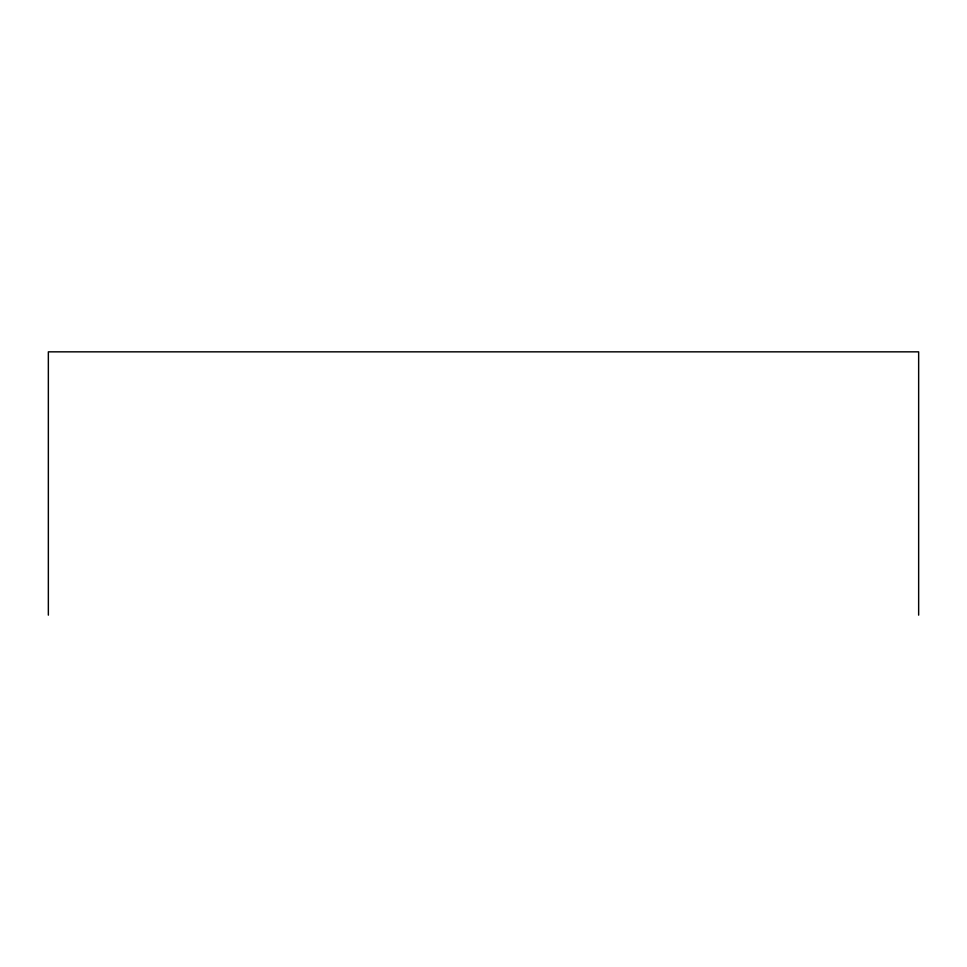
<?xml version="1.0" encoding="UTF-8"?>
<svg xmlns="http://www.w3.org/2000/svg" width="967" height="967" viewBox="0 0 967 967"><rect width="100%" height="100%" fill="white"/><g stroke="black" fill="none" stroke-linecap="round" stroke-linejoin="round"><path stroke-width="1.45" d="M918.65 615.157L918.65 351.843L48.35 351.843L48.35 615.157"/></g></svg>
